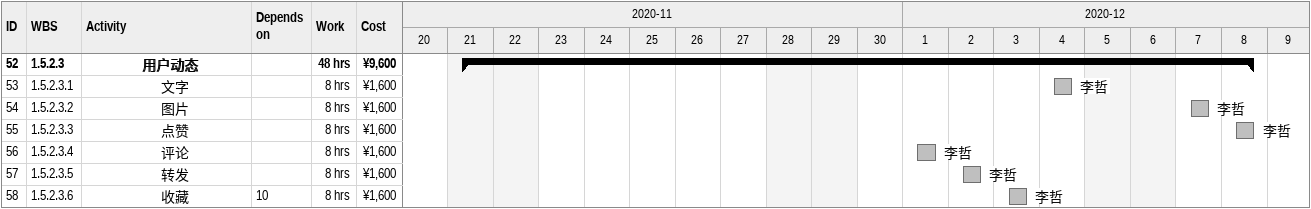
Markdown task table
| ID | WBS | Task | Start | Finish | Predecessors | Resources | Work (h) | Cost (¥) |
|---|---|---|---|---|---|---|---|---|
| 52 | 1.5.2.3 | **用户动态** | 2020-11-21 | 2020-12-08 |  |  | 48 | 9600 |
| 53 | 1.5.2.3.1 | 文字 | 2020-12-04 | 2020-12-04 |  | 李哲 | 8 | 1600 |
| 54 | 1.5.2.3.2 | 图片 | 2020-12-07 | 2020-12-07 |  | 李哲 | 8 | 1600 |
| 55 | 1.5.2.3.3 | 点赞 | 2020-12-08 | 2020-12-08 |  | 李哲 | 8 | 1600 |
| 56 | 1.5.2.3.4 | 评论 | 2020-12-01 | 2020-12-01 |  | 李哲 | 8 | 1600 |
| 57 | 1.5.2.3.5 | 转发 | 2020-12-02 | 2020-12-02 |  | 李哲 | 8 | 1600 |
| 58 | 1.5.2.3.6 | 收藏 | 2020-12-03 | 2020-12-03 | 10 | 李哲 | 8 | 1600 |
